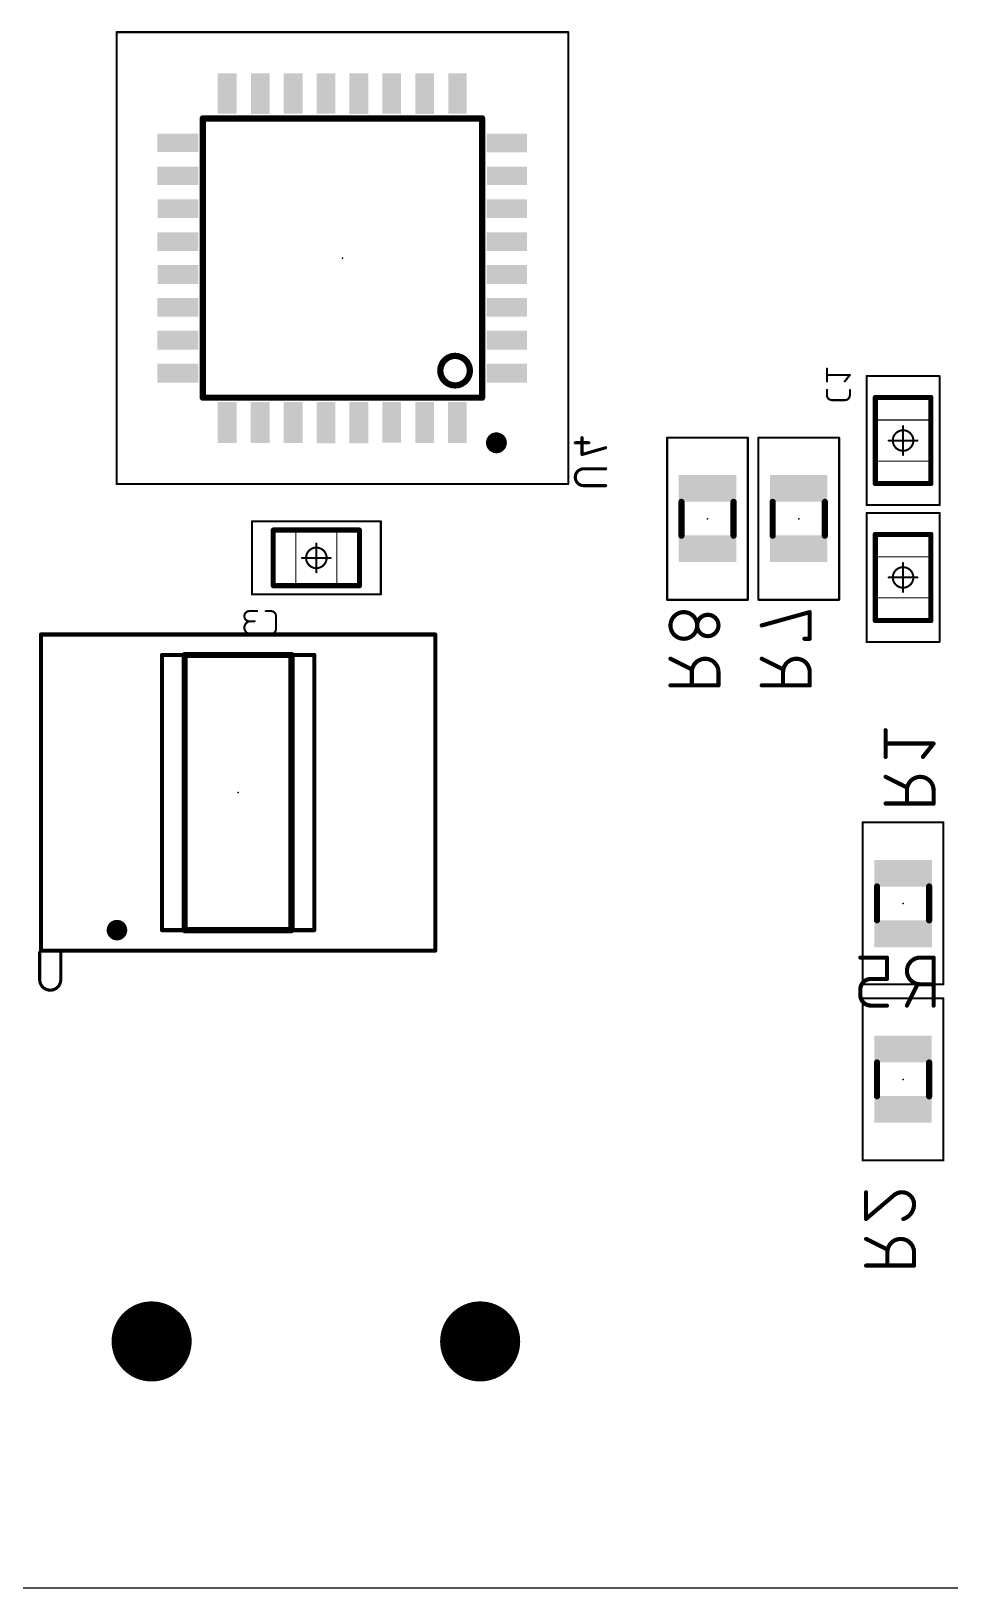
# Model space of a CAD drawing. Extents: x -2 to 136, y 0 to 100.
# Drawn here: x 88.78 to 111.15, y -0.16 to 37.75 of the extents above; entities that cross this region are included whole.
import ezdxf

# ---------------------------------------------------------------- set-up
doc = ezdxf.new("R2010")
doc.units = 0
for name, color, linetype in [('17', 110, 'CONTINUOUS'), ('20', 31, 'CONTINUOUS'), ('22', 253, 'CONTINUOUS'), ('24', 53, 'CONTINUOUS'), ('26', 253, 'CONTINUOUS'), ('40', 132, 'CONTINUOUS'), ('52', 253, 'CONTINUOUS')]:
    doc.layers.add(name, color=color, linetype=linetype)

# ---------------------------------------------------------------- blocks, each defined once
blk = doc.blocks.new('ROUNDP')
at = {"const_width": 0.5}
blk.add_lwpolyline([(0, -0.25, 1), (0, 0.25, 1), (0, -0.25)], format="xyb", dxfattribs=at)
blk = doc.blocks.new('RECT')
blk.add_solid([(-0.5, -0.5), (0.5, -0.5), (-0.5, 0.5), (0.5, 0.5)])

msp = doc.modelspace()

# ---------------------------------------------------------------- linework, layer by layer
at = {"layer": '20'}
msp.add_line((-2.0638, -0.1588), (135.87, -0.1588), dxfattribs=at)
at = {"layer": '22'}
for points, const_width in [([(99.7613, 35.6262), (92.9613, 35.6262)], 0.1524), ([(92.9613, 35.6262), (92.9613, 28.8263)], 0.1524), ([(99.7613, 28.8263), (99.7613, 35.6262)], 0.1524), ([(92.9613, 28.8263), (99.7613, 28.8263)], 0.1524), ([(109.3338, 27.9163), (109.3338, 27.6463)], 0.12), ([(110.6938, 27.9163), (110.6938, 27.6463)], 0.12), ([(95.5913, 25.6038), (95.8612, 25.6038)], 0.12), ([(109.3338, 24.3125), (109.3338, 24.5825)], 0.12), ([(110.6938, 24.3125), (110.6938, 24.5825)], 0.12), ([(95.5913, 24.2438), (95.8612, 24.2438)], 0.12), ([(92.5213, 22.5587), (95.1213, 22.5587)], 0.15), ([(92.5213, 22.5587), (92.5213, 15.8588)], 0.15), ([(95.1213, 22.5587), (95.1213, 15.8588)], 0.15), ([(92.5213, 15.8588), (95.1213, 15.8588)], 0.15)]:
    msp.add_lwpolyline(points, dxfattribs=dict(at, const_width=const_width))
for points, const_width in [([(92.9613, 35.6643, 1), (92.9613, 35.5881)], 0.0762), ([(92.9994, 35.6262, 1), (92.9232, 35.6262)], 0.0762), ([(99.7994, 35.6262, 1), (99.7232, 35.6262)], 0.0762), ([(99.7613, 35.5881, 1), (99.7613, 35.6643)], 0.0762), ([(99.1044, 29.1239, 1), (99.1044, 29.8422, 1), (99.1044, 29.1239)], 0.1524), ([(92.9613, 28.8644, 1), (92.9613, 28.7882)], 0.0762), ([(92.9232, 28.8263, 1), (92.9994, 28.8263)], 0.0762), ([(99.7232, 28.8263, 1), (99.7994, 28.8263)], 0.0762), ([(99.7613, 28.7882, 1), (99.7613, 28.8644)], 0.0762), ([(100.1112, 27.5993, 1), (100.1112, 27.8533, 1), (100.1112, 27.5993)], 0.254), ([(109.3638, 27.9163, 1), (109.3038, 27.9163)], 0.06), ([(109.3038, 27.6463, 1), (109.3638, 27.6463)], 0.06), ([(110.7238, 27.9163, 1), (110.6638, 27.9163)], 0.06), ([(110.6638, 27.6463, 1), (110.7238, 27.6463)], 0.06), ([(95.5913, 25.6338, 1), (95.5913, 25.5738)], 0.06), ([(95.8612, 25.5738, 1), (95.8612, 25.6338)], 0.06), ([(109.3638, 24.5825, 1), (109.3038, 24.5825)], 0.06), ([(110.7238, 24.5825, 1), (110.6638, 24.5825)], 0.06), ([(95.5913, 24.2738, 1), (95.5913, 24.2138)], 0.06), ([(95.8612, 24.2138, 1), (95.8612, 24.2738)], 0.06), ([(109.3038, 24.3125, 1), (109.3638, 24.3125)], 0.06), ([(110.6638, 24.3125, 1), (110.7238, 24.3125)], 0.06), ([(92.5213, 22.5963, 1), (92.5213, 22.5212)], 0.075), ([(92.5588, 22.5587, 1), (92.4838, 22.5587)], 0.075), ([(95.1587, 22.5587, 1), (95.0838, 22.5587)], 0.075), ([(95.1213, 22.5212, 1), (95.1213, 22.5963)], 0.075), ([(90.8713, 15.7338, 1), (90.8713, 15.9838, 1), (90.8713, 15.7338)], 0.25), ([(92.5213, 15.8963, 1), (92.5213, 15.8213)], 0.075), ([(95.1213, 15.8213, 1), (95.1213, 15.8963)], 0.075), ([(92.4838, 15.8588, 1), (92.5588, 15.8588)], 0.075), ([(95.0838, 15.8588, 1), (95.1587, 15.8588)], 0.075)]:
    msp.add_lwpolyline(points, format="xyb", dxfattribs=dict(at, const_width=const_width))
at = {"layer": '24'}
for p in [(96.3612, 32.2263), (110.0138, 27.7813), (105.2512, 25.8763), (107.4738, 25.8763), (95.7263, 24.9238), (110.0138, 24.4475), (93.8213, 19.2088), (110.0138, 16.51), (110.0138, 12.2238)]:
    msp.add_point(p, dxfattribs=at)
at = {"layer": '26'}
for points, const_width in [([(108.1596, 29.2234), (108.1596, 29.5339)], 0.0508), ([(108.7184, 29.3786), (108.1596, 29.3786)], 0.0508), ([(108.5942, 29.2234), (108.7184, 29.3786)], 0.0508), ([(108.1596, 29.0129), (108.1596, 28.8888)], 0.0508), ([(108.7184, 28.8888), (108.7184, 29.0129)], 0.0508), ([(108.2837, 28.7646), (108.5942, 28.7646)], 0.0508), ([(102.3602, 27.728), (102.032, 27.728)], 0.0762), ([(102.1961, 27.4408), (102.1961, 27.851)], 0.0762), ([(102.7704, 27.6049), (102.1961, 27.4408)], 0.0762), ([(102.2371, 27.0934), (102.7704, 27.0934)], 0.0762), ([(102.7704, 26.6832), (102.2371, 26.6832)], 0.0762), ([(94.2841, 23.6284), (94.0978, 23.6284)], 0.0508), ([(94.6187, 23.6284), (94.4946, 23.6284)], 0.0508), ([(94.7429, 23.1937), (94.7429, 23.5042)], 0.0508), ([(107.7405, 23.6029), (106.5721, 23.2784)], 0.1016), ([(107.7405, 22.9538), (107.7405, 23.6029)], 0.1016), ([(94.0978, 23.38), (94.222, 23.38)], 0.0508), ([(94.2841, 23.0695), (94.1289, 23.0695)], 0.0508), ([(94.4946, 23.0695), (94.6187, 23.0695)], 0.0508), ([(107.6106, 22.9538), (107.7405, 22.9538)], 0.1016), ([(104.3496, 22.4673), (104.8688, 22.2077)], 0.1016), ([(106.5721, 22.4673), (107.0913, 22.2077)], 0.1016), ([(104.8688, 22.1428), (104.8688, 21.8182)], 0.1016), ([(105.5179, 21.8182), (105.5179, 22.1428)], 0.1016), ([(107.0913, 22.1428), (107.0913, 21.8182)], 0.1016), ([(107.7405, 21.8182), (107.7405, 22.1428)], 0.1016), ([(104.3496, 21.8182), (105.5179, 21.8182)], 0.1016), ([(106.5721, 21.8182), (107.7405, 21.8182)], 0.1016), ([(109.5883, 20.0777), (109.5883, 20.7268)], 0.1016), ([(110.7567, 20.4022), (109.5883, 20.4022)], 0.1016), ([(110.4971, 20.0777), (110.7567, 20.4022)], 0.1016), ([(109.5883, 19.5912), (110.1076, 19.3315)], 0.1016), ([(109.5883, 18.9421), (110.7567, 18.9421)], 0.1016), ([(110.1076, 19.2666), (110.1076, 18.9421)], 0.1016), ([(110.7567, 18.9421), (110.7567, 19.2666)], 0.1016), ([(88.9893, 14.6535), (88.9893, 15.3207)], 0.0762), ([(89.5026, 15.3207), (89.5026, 14.6535)], 0.0762), ([(109.6211, 15.1892), (108.972, 15.1892)], 0.1016), ([(109.6211, 14.6699), (109.6211, 15.1892)], 0.1016), ([(110.7567, 15.1892), (110.4321, 15.1892)], 0.1016), ([(110.7567, 14.0208), (110.7567, 15.1892)], 0.1016), ([(108.972, 14.2804), (108.972, 14.4103)], 0.1016), ([(109.2316, 14.6699), (109.6211, 14.6699)], 0.1016), ([(110.1076, 14.0208), (110.3672, 14.5401)], 0.1016), ([(110.4321, 14.5401), (110.7567, 14.5401)], 0.1016), ([(109.6211, 14.0208), (109.2316, 14.0208)], 0.1016), ([(109.1121, 8.8251), (109.1121, 9.4742)], 0.1016), ([(109.7612, 9.3768), (109.1121, 8.8251)], 0.1016), ([(109.1121, 8.3386), (109.6313, 8.0789)], 0.1016), ([(109.6313, 8.014), (109.6313, 7.6895)], 0.1016), ([(110.2805, 7.6895), (110.2805, 8.014)], 0.1016), ([(109.1121, 7.6895), (110.2805, 7.6895)], 0.1016)]:
    msp.add_lwpolyline(points, dxfattribs=dict(at, const_width=const_width))
for points, const_width in [([(108.1723, 29.5339, 1), (108.1469, 29.5339)], 0.0254), ([(108.1596, 29.3913, 1), (108.1596, 29.3659)], 0.0254), ([(108.1469, 29.2234, 1), (108.1723, 29.2234)], 0.0254), ([(108.5843, 29.2313, 1), (108.6041, 29.2155)], 0.0254), ([(108.7283, 29.3707, 1), (108.7084, 29.3866)], 0.0254), ([(108.7184, 29.3659, 1), (108.7184, 29.3913)], 0.0254), ([(108.1723, 29.0129, 1), (108.1469, 29.0129)], 0.0254), ([(108.1596, 28.8888, 0.4142), (108.2837, 28.7646)], 0.0508), ([(108.1723, 28.8888, 1), (108.1469, 28.8888)], 0.0254), ([(108.1469, 28.8888, 1), (108.1723, 28.8888)], 0.0254), ([(108.5942, 28.7646, 0.4142), (108.7184, 28.8888)], 0.0508), ([(108.731, 29.0129, 1), (108.7057, 29.0129)], 0.0254), ([(108.731, 28.8888, 1), (108.7057, 28.8888)], 0.0254), ([(108.7057, 28.8888, 1), (108.731, 28.8888)], 0.0254), ([(108.2837, 28.7773, 1), (108.2837, 28.7519)], 0.0254), ([(108.2837, 28.7519, 1), (108.2837, 28.7773)], 0.0254), ([(108.5942, 28.7773, 1), (108.5942, 28.7519)], 0.0254), ([(108.5942, 28.7519, 1), (108.5942, 28.7773)], 0.0254), ([(102.032, 27.747, 1), (102.032, 27.7089)], 0.0381), ([(102.2152, 27.851, 1), (102.1771, 27.851)], 0.0381), ([(102.3602, 27.7089, 1), (102.3602, 27.747)], 0.0381), ([(102.1909, 27.4591, 1), (102.2013, 27.4225)], 0.0381), ([(102.1771, 27.4408, 1), (102.2152, 27.4408)], 0.0381), ([(102.7757, 27.5866, 1), (102.7652, 27.6232)], 0.0381), ([(102.2371, 27.0934, 1), (102.2371, 26.6832)], 0.0762), ([(102.2371, 27.1125, 1), (102.2371, 27.0744)], 0.0381), ([(102.2371, 27.0744, 1), (102.2371, 27.1125)], 0.0381), ([(102.7704, 27.0744, 1), (102.7704, 27.1125)], 0.0381), ([(102.2371, 26.7023, 1), (102.2371, 26.6642)], 0.0381), ([(102.2371, 26.6642, 1), (102.2371, 26.7023)], 0.0381), ([(102.7704, 26.6642, 1), (102.7704, 26.7023)], 0.0381), ([(94.0978, 23.6284, 1), (94.0978, 23.38)], 0.0508), ([(94.0978, 23.641, 1), (94.0978, 23.6157)], 0.0254), ([(94.0978, 23.6157, 1), (94.0978, 23.641)], 0.0254), ([(94.2841, 23.6157, 1), (94.2841, 23.641)], 0.0254), ([(94.4946, 23.641, 1), (94.4946, 23.6157)], 0.0254), ([(94.7429, 23.5042, 0.4142), (94.6187, 23.6283)], 0.0508), ([(94.6187, 23.641, 1), (94.6187, 23.6156)], 0.0254), ([(94.6187, 23.6157, 1), (94.6187, 23.641)], 0.0254), ([(94.7556, 23.5042, 1), (94.7302, 23.5042)], 0.0254), ([(94.7302, 23.5042, 1), (94.7556, 23.5042)], 0.0254), ([(104.6741, 23.6029, 1), (104.6741, 22.9538)], 0.1016), ([(104.6741, 22.9538, 1), (104.6741, 23.6029)], 0.1016), ([(104.6741, 23.6283, 1), (104.6741, 23.5775)], 0.0508), ([(104.6741, 23.5775, 1), (104.6741, 23.6284)], 0.0508), ([(105.2583, 23.538, 1), (105.2583, 23.0187)], 0.1016), ([(105.2583, 23.0188, 1), (105.2583, 23.538)], 0.1016), ([(105.2583, 23.5634, 1), (105.2583, 23.5126)], 0.0508), ([(105.2583, 23.5126, 1), (105.2583, 23.5634)], 0.0508), ([(107.7659, 23.6029, 1), (107.7151, 23.6029)], 0.0508), ([(107.7472, 23.5785, 1), (107.7337, 23.6274)], 0.0508), ([(94.1289, 23.38, 1), (94.1289, 23.0695)], 0.0508), ([(94.0978, 23.3927, 1), (94.0978, 23.3673)], 0.0254), ([(94.0978, 23.3673, 1), (94.0978, 23.3927)], 0.0254), ([(94.1289, 23.3673, 1), (94.1289, 23.3927)], 0.0254), ([(94.222, 23.3673, 1), (94.222, 23.3927)], 0.0254), ([(94.6187, 23.0695, 0.4142), (94.7429, 23.1937)], 0.0508), ([(94.7556, 23.1937, 1), (94.7302, 23.1937)], 0.0254), ([(94.7302, 23.1937, 1), (94.7556, 23.1937)], 0.0254), ([(106.5653, 23.3029, 1), (106.5788, 23.2539)], 0.0508), ([(94.1289, 23.0822, 1), (94.1289, 23.0569)], 0.0254), ([(94.1289, 23.0569, 1), (94.1289, 23.0822)], 0.0254), ([(94.2841, 23.0569, 1), (94.2841, 23.0822)], 0.0254), ([(94.4946, 23.0822, 1), (94.4946, 23.0569)], 0.0254), ([(94.6187, 23.0822, 1), (94.6187, 23.0569)], 0.0254), ([(94.6187, 23.0569, 1), (94.6187, 23.0822)], 0.0254), ([(104.6741, 22.9792, 1), (104.6741, 22.9284)], 0.0508), ([(104.6741, 22.9284, 1), (104.6741, 22.9792)], 0.0508), ([(105.2583, 23.0442, 1), (105.2583, 22.9933)], 0.0508), ([(105.2583, 22.9933, 1), (105.2583, 23.0441)], 0.0508), ([(107.6106, 22.9792, 1), (107.6106, 22.9284)], 0.0508), ([(107.7151, 22.9538, 1), (107.7659, 22.9538)], 0.0508), ([(107.7405, 22.9284, 1), (107.7405, 22.9792)], 0.0508), ([(104.3609, 22.49, 1), (104.3382, 22.4446)], 0.0508), ([(105.5179, 22.1428, 1), (104.8688, 22.1428)], 0.1016), ([(106.5834, 22.49, 1), (106.5607, 22.4446)], 0.0508), ([(107.7405, 22.1428, 1), (107.0913, 22.1428)], 0.1016), ([(104.8942, 22.1428, 1), (104.8434, 22.1428)], 0.0508), ([(104.8434, 22.1428, 1), (104.8942, 22.1428)], 0.0508), ([(104.8575, 22.185, 1), (104.8802, 22.2304)], 0.0508), ([(105.5434, 22.1428, 1), (105.4925, 22.1428)], 0.0508), ([(105.4925, 22.1428, 1), (105.5434, 22.1428)], 0.0508), ([(107.1167, 22.1428, 1), (107.0659, 22.1428)], 0.0508), ([(107.0659, 22.1428, 1), (107.1167, 22.1428)], 0.0508), ([(107.08, 22.185, 1), (107.1027, 22.2304)], 0.0508), ([(107.7659, 22.1428, 1), (107.7151, 22.1428)], 0.0508), ([(107.7151, 22.1428, 1), (107.7659, 22.1428)], 0.0508), ([(104.3496, 21.8436, 1), (104.3496, 21.7928)], 0.0508), ([(104.8434, 21.8182, 1), (104.8942, 21.8182)], 0.0508), ([(105.4925, 21.8182, 1), (105.5434, 21.8182)], 0.0508), ([(105.5179, 21.7928, 1), (105.5179, 21.8436)], 0.0508), ([(106.5721, 21.8436, 1), (106.5721, 21.7928)], 0.0508), ([(107.0659, 21.8182, 1), (107.1167, 21.8182)], 0.0508), ([(107.7151, 21.8182, 1), (107.7659, 21.8182)], 0.0508), ([(107.7405, 21.7928, 1), (107.7405, 21.8436)], 0.0508), ([(109.6137, 20.7268, 1), (109.5629, 20.7268)], 0.0508), ([(109.5883, 20.4276, 1), (109.5883, 20.3768)], 0.0508), ([(109.5629, 20.0777, 1), (109.6137, 20.0777)], 0.0508), ([(110.4772, 20.0936, 1), (110.5169, 20.0618)], 0.0508), ([(110.7765, 20.3864, 1), (110.7369, 20.4181)], 0.0508), ([(110.7567, 20.3768, 1), (110.7567, 20.4276)], 0.0508), ([(109.5997, 19.6139, 1), (109.5769, 19.5684)], 0.0508), ([(110.7567, 19.2666, 1), (110.1076, 19.2666)], 0.1016), ([(110.0962, 19.3088, 1), (110.1189, 19.3542)], 0.0508), ([(109.5883, 18.9675, 1), (109.5883, 18.9167)], 0.0508), ([(110.133, 19.2666, 1), (110.0822, 19.2666)], 0.0508), ([(110.0822, 19.2666, 1), (110.133, 19.2666)], 0.0508), ([(110.0822, 18.9421, 1), (110.133, 18.9421)], 0.0508), ([(110.7821, 19.2666, 1), (110.7313, 19.2666)], 0.0508), ([(110.7313, 19.2666, 1), (110.7821, 19.2666)], 0.0508), ([(110.7313, 18.9421, 1), (110.7821, 18.9421)], 0.0508), ([(110.7567, 18.9167, 1), (110.7567, 18.9675)], 0.0508), ([(89.0084, 15.3207, 1), (88.9703, 15.3207)], 0.0381), ([(89.5216, 15.3207, 1), (89.4835, 15.3207)], 0.0381), ([(108.972, 15.2146, 1), (108.972, 15.1638)], 0.0508), ([(109.6465, 15.1892, 1), (109.5957, 15.1892)], 0.0508), ([(109.6211, 15.1638, 1), (109.6211, 15.2146)], 0.0508), ([(110.4321, 15.1892, 1), (110.4321, 14.5401)], 0.1016), ([(110.4321, 15.2146, 1), (110.4321, 15.1638)], 0.0508), ([(110.4321, 15.1638, 1), (110.4321, 15.2146)], 0.0508), ([(110.7821, 15.1892, 1), (110.7313, 15.1892)], 0.0508), ([(110.7567, 15.1638, 1), (110.7567, 15.2146)], 0.0508), ([(88.9893, 14.6535, 1), (89.5026, 14.6535)], 0.0762), ([(89.0084, 14.6535, 1), (88.9703, 14.6535)], 0.0381), ([(88.9703, 14.6535, 1), (89.0084, 14.6535)], 0.0381), ([(89.5216, 14.6535, 1), (89.4835, 14.6535)], 0.0381), ([(89.4835, 14.6535, 1), (89.5216, 14.6535)], 0.0381), ([(109.2316, 14.6699, 0.4142), (108.972, 14.4103)], 0.1016), ([(108.9974, 14.4103, 1), (108.9466, 14.4103)], 0.0508), ([(108.9466, 14.4103, 1), (108.9974, 14.4103)], 0.0508), ([(109.2316, 14.6953, 1), (109.2316, 14.6445)], 0.0508), ([(109.2316, 14.6445, 1), (109.2316, 14.6953)], 0.0508), ([(109.5957, 14.6699, 1), (109.6465, 14.6699)], 0.0508), ([(109.6211, 14.6445, 1), (109.6211, 14.6953)], 0.0508), ([(110.39, 14.5287, 1), (110.3445, 14.5514)], 0.0508), ([(110.4321, 14.5655, 1), (110.4321, 14.5147)], 0.0508), ([(110.4321, 14.5147, 1), (110.4321, 14.5655)], 0.0508), ([(110.7567, 14.5147, 1), (110.7567, 14.5655)], 0.0508), ([(108.972, 14.2804, 0.4142), (109.2316, 14.0208)], 0.1016), ([(108.9974, 14.2804, 1), (108.9466, 14.2804)], 0.0508), ([(108.9466, 14.2804, 1), (108.9974, 14.2804)], 0.0508), ([(109.2316, 14.0462, 1), (109.2316, 13.9954)], 0.0508), ([(109.2316, 13.9954, 1), (109.2316, 14.0462)], 0.0508), ([(109.6211, 13.9954, 1), (109.6211, 14.0462)], 0.0508), ([(110.0849, 14.0322, 1), (110.1303, 14.0094)], 0.0508), ([(110.7313, 14.0208, 1), (110.7821, 14.0208)], 0.0508), ([(109.1375, 9.4742, 1), (109.0867, 9.4742)], 0.0508), ([(109.9884, 9.4742, 0.2053), (109.7612, 9.3768)], 0.1016), ([(110.2805, 9.1821, 0.4142), (109.9884, 9.4742)], 0.1016), ([(109.9884, 9.4996, 1), (109.9884, 9.4488)], 0.0508), ([(109.9884, 9.4488, 1), (109.9883, 9.4996)], 0.0508), ([(109.7428, 9.3944, 1), (109.7796, 9.3593)], 0.0508), ([(109.7776, 9.3575, 1), (109.7447, 9.3962)], 0.0508), ([(110.0208, 8.8251, 0.3252), (110.2805, 9.1821)], 0.1016), ([(110.255, 9.1821, 1), (110.3059, 9.1821)], 0.0508), ([(110.3058, 9.1821, 1), (110.2551, 9.1821)], 0.0508), ([(109.0956, 8.8444, 1), (109.1285, 8.8057)], 0.0508), ([(109.0867, 8.8251, 1), (109.1375, 8.8251)], 0.0508), ([(110.013, 8.8493, 1), (110.0286, 8.8009)], 0.0508), ([(109.1234, 8.3613, 1), (109.1007, 8.3158)], 0.0508), ([(110.2805, 8.014, 1), (109.6313, 8.014)], 0.1016), ([(109.6567, 8.014, 1), (109.6059, 8.014)], 0.0508), ([(109.6059, 8.014, 1), (109.6567, 8.014)], 0.0508), ([(109.62, 8.0562, 1), (109.6427, 8.1016)], 0.0508), ([(110.3059, 8.014, 1), (110.255, 8.014)], 0.0508), ([(110.255, 8.014, 1), (110.3059, 8.014)], 0.0508), ([(109.1121, 7.7149, 1), (109.1121, 7.6641)], 0.0508), ([(109.6059, 7.6895, 1), (109.6567, 7.6895)], 0.0508), ([(110.255, 7.6895, 1), (110.3059, 7.6895)], 0.0508), ([(110.2805, 7.6641, 1), (110.2805, 7.7149)], 0.0508)]:
    msp.add_lwpolyline(points, format="xyb", dxfattribs=dict(at, const_width=const_width))
at = {"layer": '40'}
for points, const_width in [([(90.8612, 37.7388, 1), (90.8612, 37.7137)], 0.025), ([(90.8738, 37.7263, 1), (90.8487, 37.7263)], 0.025), ([(101.8738, 37.7263, 1), (101.8487, 37.7263)], 0.025), ([(101.8612, 37.7137, 1), (101.8612, 37.7388)], 0.025), ([(109.1363, 29.3513, 1), (109.1112, 29.3513)], 0.025), ([(109.1238, 29.3637, 1), (109.1238, 29.3388)], 0.025), ([(110.9163, 29.3513, 1), (110.8912, 29.3513)], 0.025), ([(110.9038, 29.3388, 1), (110.9038, 29.3637)], 0.025), ([(110.0138, 27.5313, 1), (110.0138, 28.0313, 1), (110.0138, 27.5313)], 0.05), ([(110.0263, 28.1313, 1), (110.0012, 28.1313)], 0.025), ([(104.281, 27.8493, 1), (104.2556, 27.8493)], 0.0254), ([(104.2683, 27.862, 1), (104.2683, 27.8366)], 0.0254), ([(106.2469, 27.8493, 1), (106.2216, 27.8493)], 0.0254), ([(106.2343, 27.8366, 1), (106.2343, 27.862)], 0.0254), ([(106.5035, 27.8493, 1), (106.4781, 27.8493)], 0.0254), ([(106.4908, 27.862, 1), (106.4908, 27.8366)], 0.0254), ([(108.4694, 27.8493, 1), (108.4441, 27.8493)], 0.0254), ([(108.4567, 27.8366, 1), (108.4567, 27.862)], 0.0254), ([(109.6638, 27.7937, 1), (109.6638, 27.7688)], 0.025), ([(110.3638, 27.7688, 1), (110.3638, 27.7937)], 0.025), ([(110.0012, 27.4313, 1), (110.0263, 27.4313)], 0.025), ([(90.8612, 26.7387, 1), (90.8612, 26.7138)], 0.025), ([(90.8487, 26.7263, 1), (90.8738, 26.7263)], 0.025), ([(101.8487, 26.7263, 1), (101.8738, 26.7263)], 0.025), ([(101.8612, 26.7138, 1), (101.8612, 26.7387)], 0.025), ([(109.1112, 26.2112, 1), (109.1363, 26.2112)], 0.025), ([(109.1238, 26.2237, 1), (109.1238, 26.1988)], 0.025), ([(110.8912, 26.2112, 1), (110.9163, 26.2112)], 0.025), ([(110.9038, 26.1988, 1), (110.9038, 26.2237)], 0.025), ([(94.1688, 25.8138, 1), (94.1437, 25.8138)], 0.025), ([(94.1563, 25.8263, 1), (94.1563, 25.8013)], 0.025), ([(97.3088, 25.8138, 1), (97.2837, 25.8138)], 0.025), ([(97.2963, 25.8013, 1), (97.2963, 25.8263)], 0.025), ([(109.1363, 26.0175, 1), (109.1112, 26.0175)], 0.025), ([(109.1238, 26.03, 1), (109.1238, 26.005)], 0.025), ([(110.9163, 26.0175, 1), (110.8912, 26.0175)], 0.025), ([(110.9038, 26.005, 1), (110.9038, 26.03)], 0.025), ([(95.7263, 24.6738, 1), (95.7263, 25.1738, 1), (95.7263, 24.6738)], 0.05), ([(95.7388, 25.2737, 1), (95.7138, 25.2737)], 0.025), ([(95.3762, 24.9363, 1), (95.3762, 24.9113)], 0.025), ([(96.0763, 24.9113, 1), (96.0763, 24.9363)], 0.025), ([(110.0138, 24.1975, 1), (110.0138, 24.6975, 1), (110.0138, 24.1975)], 0.05), ([(110.0263, 24.7975, 1), (110.0012, 24.7975)], 0.025), ([(95.7138, 24.5738, 1), (95.7388, 24.5738)], 0.025), ([(109.6638, 24.46, 1), (109.6638, 24.435)], 0.025), ([(110.3638, 24.435, 1), (110.3638, 24.46)], 0.025), ([(94.1437, 24.0338, 1), (94.1688, 24.0338)], 0.025), ([(94.1563, 24.0463, 1), (94.1563, 24.0213)], 0.025), ([(97.2837, 24.0338, 1), (97.3088, 24.0338)], 0.025), ([(97.2963, 24.0213, 1), (97.2963, 24.0463)], 0.025), ([(104.2556, 23.9032, 1), (104.281, 23.9032)], 0.0254), ([(104.2683, 23.9159, 1), (104.2683, 23.8906)], 0.0254), ([(106.2216, 23.9032, 1), (106.2469, 23.9032)], 0.0254), ([(106.2343, 23.8906, 1), (106.2343, 23.9159)], 0.0254), ([(106.4781, 23.9032, 1), (106.5035, 23.9032)], 0.0254), ([(106.4908, 23.9159, 1), (106.4908, 23.8906)], 0.0254), ([(108.4441, 23.9032, 1), (108.4694, 23.9032)], 0.0254), ([(108.4567, 23.8906, 1), (108.4567, 23.9159)], 0.0254), ([(110.0012, 24.0975, 1), (110.0263, 24.0975)], 0.025), ([(89.0463, 23.0587, 1), (88.9963, 23.0587)], 0.05), ([(89.0213, 23.0837, 1), (89.0213, 23.0338)], 0.05), ([(98.6463, 23.0587, 1), (98.5962, 23.0587)], 0.05), ([(98.6213, 23.0338, 1), (98.6213, 23.0837)], 0.05), ([(109.1112, 22.8775, 1), (109.1363, 22.8775)], 0.025), ([(109.1238, 22.89, 1), (109.1238, 22.865)], 0.025), ([(110.8912, 22.8775, 1), (110.9163, 22.8775)], 0.025), ([(110.9038, 22.865, 1), (110.9038, 22.89)], 0.025), ([(109.0308, 18.4957, 1), (109.0308, 18.4703)], 0.0254), ([(109.0435, 18.483, 1), (109.0181, 18.483)], 0.0254), ([(111.0095, 18.483, 1), (110.9841, 18.483)], 0.0254), ([(110.9968, 18.4703, 1), (110.9968, 18.4957)], 0.0254), ([(89.0213, 15.3838, 1), (89.0213, 15.3338)], 0.05), ([(88.9963, 15.3588, 1), (89.0463, 15.3588)], 0.05), ([(98.5962, 15.3588, 1), (98.6463, 15.3588)], 0.05), ([(98.6213, 15.3338, 1), (98.6213, 15.3838)], 0.05), ([(109.0308, 14.5497, 1), (109.0308, 14.5243)], 0.0254), ([(109.0181, 14.537, 1), (109.0435, 14.537)], 0.0254), ([(110.9841, 14.537, 1), (111.0095, 14.537)], 0.0254), ([(110.9968, 14.5243, 1), (110.9968, 14.5497)], 0.0254), ([(109.0435, 14.1968, 1), (109.0181, 14.1968)], 0.0254), ([(109.0308, 14.2095, 1), (109.0308, 14.1841)], 0.0254), ([(111.0095, 14.1968, 1), (110.9841, 14.1968)], 0.0254), ([(110.9968, 14.1841, 1), (110.9968, 14.2095)], 0.0254), ([(109.0308, 10.2635, 1), (109.0308, 10.238)], 0.0254), ([(109.0181, 10.2508, 1), (109.0435, 10.2508)], 0.0254), ([(110.9841, 10.2508, 1), (111.0095, 10.2508)], 0.0254), ([(110.9968, 10.238, 1), (110.9968, 10.2635)], 0.0254)]:
    msp.add_lwpolyline(points, format="xyb", dxfattribs=dict(at, const_width=const_width))
for points, const_width in [([(90.8612, 26.7263), (90.8612, 37.7263)], 0.05), ([(90.8612, 37.7263), (101.8612, 37.7263)], 0.05), ([(101.8612, 37.7263), (101.8612, 26.7263)], 0.05), ([(110.9038, 29.3513), (109.1238, 29.3513)], 0.05), ([(109.1238, 29.3513), (109.1238, 26.2112)], 0.05), ([(110.9038, 26.2112), (110.9038, 29.3513)], 0.05), ([(110.0138, 27.4313), (110.0138, 28.1313)], 0.05), ([(104.2683, 27.8493), (104.2683, 23.9032)], 0.0508), ([(106.2343, 27.8493), (104.2683, 27.8493)], 0.0508), ([(106.2343, 23.9032), (106.2343, 27.8493)], 0.0508), ([(106.4908, 27.8493), (106.4908, 23.9032)], 0.0508), ([(108.4567, 27.8493), (106.4908, 27.8493)], 0.0508), ([(108.4567, 23.9032), (108.4567, 27.8493)], 0.0508), ([(109.6638, 27.7813), (110.3638, 27.7813)], 0.05), ([(101.8612, 26.7263), (90.8612, 26.7263)], 0.05), ([(109.1238, 26.2112), (110.9038, 26.2112)], 0.05), ([(94.1563, 25.8138), (94.1563, 24.0338)], 0.05), ([(97.2963, 25.8138), (94.1563, 25.8138)], 0.05), ([(97.2963, 24.0338), (97.2963, 25.8138)], 0.05), ([(110.9038, 26.0175), (109.1238, 26.0175)], 0.05), ([(109.1238, 26.0175), (109.1238, 22.8775)], 0.05), ([(110.9038, 22.8775), (110.9038, 26.0175)], 0.05), ([(95.7263, 24.5738), (95.7263, 25.2737)], 0.05), ([(96.0763, 24.9238), (95.3762, 24.9238)], 0.05), ([(110.0138, 24.7975), (110.0138, 24.0975)], 0.05), ([(110.3638, 24.4475), (109.6638, 24.4475)], 0.05), ([(94.1563, 24.0338), (97.2963, 24.0338)], 0.05), ([(104.2683, 23.9032), (106.2343, 23.9032)], 0.0508), ([(106.4908, 23.9032), (108.4567, 23.9032)], 0.0508), ([(89.0213, 23.0587), (89.0213, 15.3588)], 0.1), ([(98.6213, 23.0587), (89.0213, 23.0587)], 0.1), ([(98.6213, 15.3588), (98.6213, 23.0587)], 0.1), ([(109.1238, 22.8775), (110.9038, 22.8775)], 0.05), ([(110.9968, 18.483), (109.0308, 18.483)], 0.0508), ([(109.0308, 18.483), (109.0308, 14.537)], 0.0508), ([(110.9968, 14.537), (110.9968, 18.483)], 0.0508), ([(89.0213, 15.3588), (98.6213, 15.3588)], 0.1), ([(109.0308, 14.537), (110.9968, 14.537)], 0.0508), ([(109.0308, 14.1968), (109.0308, 10.2508)], 0.0508), ([(110.9968, 14.1968), (109.0308, 14.1968)], 0.0508), ([(110.9968, 10.2508), (110.9968, 14.1968)], 0.0508), ([(109.0308, 10.2508), (110.9968, 10.2508)], 0.0508)]:
    msp.add_lwpolyline(points, dxfattribs=dict(at, const_width=const_width))
at = {"layer": '52'}
for points, const_width in [([(109.3338, 28.8613, 1), (109.3338, 28.8012)], 0.06), ([(109.3638, 28.8313, 1), (109.3038, 28.8313)], 0.06), ([(110.7238, 28.8313, 1), (110.6638, 28.8313)], 0.06), ([(110.6938, 28.8012, 1), (110.6938, 28.8613)], 0.06), ([(109.395, 28.7813, 1), (109.3825, 28.7813)], 0.0125), ([(109.395, 28.7813, 1), (109.3825, 28.7813)], 0.0125), ([(109.3888, 28.7875, 1), (109.3888, 28.775)], 0.0125), ([(109.3888, 28.7875, 1), (109.3888, 28.775)], 0.0125), ([(110.645, 28.7813, 1), (110.6325, 28.7813)], 0.0125), ([(110.645, 28.7813, 1), (110.6325, 28.7813)], 0.0125), ([(110.6388, 28.775, 1), (110.6388, 28.7875)], 0.0125), ([(110.6388, 28.775, 1), (110.6388, 28.7875)], 0.0125), ([(109.3825, 28.2813, 1), (109.395, 28.2813)], 0.0125), ([(109.3888, 28.2875, 1), (109.3888, 28.275)], 0.0125), ([(110.6325, 28.2813, 1), (110.645, 28.2813)], 0.0125), ([(110.6388, 28.275, 1), (110.6388, 28.2875)], 0.0125), ([(109.395, 27.2813, 1), (109.3825, 27.2813)], 0.0125), ([(109.3888, 27.2875, 1), (109.3888, 27.275)], 0.0125), ([(110.645, 27.2813, 1), (110.6325, 27.2813)], 0.0125), ([(110.6388, 27.275, 1), (110.6388, 27.2875)], 0.0125), ([(109.3338, 26.7613, 1), (109.3338, 26.7013)], 0.06), ([(109.3038, 26.7313, 1), (109.3638, 26.7313)], 0.06), ([(109.3825, 26.7813, 1), (109.395, 26.7813)], 0.0125), ([(109.3825, 26.7813, 1), (109.395, 26.7813)], 0.0125), ([(109.3888, 26.7875, 1), (109.3888, 26.775)], 0.0125), ([(109.3888, 26.7875, 1), (109.3888, 26.775)], 0.0125), ([(110.6325, 26.7813, 1), (110.645, 26.7813)], 0.0125), ([(110.6325, 26.7813, 1), (110.645, 26.7813)], 0.0125), ([(110.6388, 26.775, 1), (110.6388, 26.7875)], 0.0125), ([(110.6388, 26.775, 1), (110.6388, 26.7875)], 0.0125), ([(110.6638, 26.7313, 1), (110.7238, 26.7313)], 0.06), ([(110.6938, 26.7013, 1), (110.6938, 26.7613)], 0.06), ([(104.6544, 26.2863, 1), (104.5782, 26.2863)], 0.0762), ([(105.9244, 26.2863, 1), (105.8482, 26.2863)], 0.0762), ([(106.8769, 26.2863, 1), (106.8007, 26.2863)], 0.0762), ([(108.1469, 26.2863, 1), (108.0707, 26.2863)], 0.0762), ([(94.7063, 25.6038, 1), (94.6463, 25.6038)], 0.06), ([(94.6763, 25.6338, 1), (94.6763, 25.5738)], 0.06), ([(94.7263, 25.555, 1), (94.7263, 25.5425)], 0.0125), ([(94.7325, 25.5488, 1), (94.72, 25.5488)], 0.0125), ([(94.7325, 25.5488, 1), (94.72, 25.5488)], 0.0125), ([(94.7263, 25.555, 1), (94.7263, 25.5425)], 0.0125), ([(95.2325, 25.5488, 1), (95.22, 25.5488)], 0.0125), ([(95.2263, 25.5425, 1), (95.2263, 25.555)], 0.0125), ([(96.2325, 25.5488, 1), (96.22, 25.5488)], 0.0125), ([(96.2263, 25.555, 1), (96.2263, 25.5425)], 0.0125), ([(96.7325, 25.5488, 1), (96.72, 25.5488)], 0.0125), ([(96.7325, 25.5488, 1), (96.72, 25.5488)], 0.0125), ([(96.8063, 25.6038, 1), (96.7463, 25.6038)], 0.06), ([(96.7263, 25.5425, 1), (96.7263, 25.555)], 0.0125), ([(96.7263, 25.5425, 1), (96.7263, 25.555)], 0.0125), ([(96.7763, 25.5738, 1), (96.7763, 25.6338)], 0.06), ([(104.5782, 25.4663, 1), (104.6544, 25.4663)], 0.0762), ([(105.8482, 25.4663, 1), (105.9244, 25.4663)], 0.0762), ([(106.8007, 25.4663, 1), (106.8769, 25.4663)], 0.0762), ([(108.0707, 25.4663, 1), (108.1469, 25.4663)], 0.0762), ([(109.3338, 25.5275, 1), (109.3338, 25.4675)], 0.06), ([(109.3638, 25.4975, 1), (109.3038, 25.4975)], 0.06), ([(109.395, 25.4475, 1), (109.3825, 25.4475)], 0.0125), ([(109.395, 25.4475, 1), (109.3825, 25.4475)], 0.0125), ([(109.3888, 25.4538, 1), (109.3888, 25.4413)], 0.0125), ([(109.3888, 25.4538, 1), (109.3888, 25.4413)], 0.0125), ([(110.645, 25.4475, 1), (110.6325, 25.4475)], 0.0125), ([(110.645, 25.4475, 1), (110.6325, 25.4475)], 0.0125), ([(110.6388, 25.4413, 1), (110.6388, 25.4538)], 0.0125), ([(110.6388, 25.4413, 1), (110.6388, 25.4538)], 0.0125), ([(110.7238, 25.4975, 1), (110.6638, 25.4975)], 0.06), ([(110.6938, 25.4675, 1), (110.6938, 25.5275)], 0.06), ([(109.3825, 24.9475, 1), (109.395, 24.9475)], 0.0125), ([(109.3888, 24.9538, 1), (109.3888, 24.9413)], 0.0125), ([(110.6325, 24.9475, 1), (110.645, 24.9475)], 0.0125), ([(110.6388, 24.9413, 1), (110.6388, 24.9538)], 0.0125), ([(94.6763, 24.2738, 1), (94.6763, 24.2138)], 0.06), ([(94.6463, 24.2438, 1), (94.7063, 24.2438)], 0.06), ([(94.7263, 24.305, 1), (94.7263, 24.2925)], 0.0125), ([(94.7263, 24.305, 1), (94.7263, 24.2925)], 0.0125), ([(94.72, 24.2988, 1), (94.7325, 24.2988)], 0.0125), ([(94.72, 24.2988, 1), (94.7325, 24.2988)], 0.0125), ([(95.22, 24.2988, 1), (95.2325, 24.2988)], 0.0125), ([(95.2263, 24.2925, 1), (95.2263, 24.305)], 0.0125), ([(96.2263, 24.305, 1), (96.2263, 24.2925)], 0.0125), ([(96.22, 24.2988, 1), (96.2325, 24.2988)], 0.0125), ([(96.72, 24.2988, 1), (96.7325, 24.2988)], 0.0125), ([(96.72, 24.2988, 1), (96.7325, 24.2988)], 0.0125), ([(96.7463, 24.2438, 1), (96.8063, 24.2438)], 0.06), ([(96.7263, 24.2925, 1), (96.7263, 24.305)], 0.0125), ([(96.7263, 24.2925, 1), (96.7263, 24.305)], 0.0125), ([(96.7763, 24.2138, 1), (96.7763, 24.2738)], 0.06), ([(109.395, 23.9475, 1), (109.3825, 23.9475)], 0.0125), ([(109.3888, 23.9538, 1), (109.3888, 23.9413)], 0.0125), ([(110.645, 23.9475, 1), (110.6325, 23.9475)], 0.0125), ([(110.6388, 23.9413, 1), (110.6388, 23.9538)], 0.0125), ([(109.3338, 23.4275, 1), (109.3338, 23.3675)], 0.06), ([(109.3038, 23.3975, 1), (109.3638, 23.3975)], 0.06), ([(109.3825, 23.4475, 1), (109.395, 23.4475)], 0.0125), ([(109.3825, 23.4475, 1), (109.395, 23.4475)], 0.0125), ([(109.3888, 23.4538, 1), (109.3888, 23.4413)], 0.0125), ([(109.3888, 23.4538, 1), (109.3888, 23.4413)], 0.0125), ([(110.6325, 23.4475, 1), (110.645, 23.4475)], 0.0125), ([(110.6325, 23.4475, 1), (110.645, 23.4475)], 0.0125), ([(110.6388, 23.4413, 1), (110.6388, 23.4538)], 0.0125), ([(110.6388, 23.4413, 1), (110.6388, 23.4538)], 0.0125), ([(110.6638, 23.3975, 1), (110.7238, 23.3975)], 0.06), ([(110.6938, 23.3675, 1), (110.6938, 23.4275)], 0.06), ([(91.9913, 22.5587, 1), (91.9412, 22.5587)], 0.05), ([(91.9663, 22.5837, 1), (91.9663, 22.5338)], 0.05), ([(95.7013, 22.5587, 1), (95.6513, 22.5587)], 0.05), ([(95.6763, 22.5338, 1), (95.6763, 22.5837)], 0.05), ([(109.4169, 16.92, 1), (109.3407, 16.92)], 0.0762), ([(110.6869, 16.92, 1), (110.6107, 16.92)], 0.0762), ([(109.3407, 16.1, 1), (109.4169, 16.1)], 0.0762), ([(110.6107, 16.1, 1), (110.6869, 16.1)], 0.0762), ([(91.9412, 15.8588, 1), (91.9913, 15.8588)], 0.05), ([(91.9663, 15.8838, 1), (91.9663, 15.8338)], 0.05), ([(95.6513, 15.8588, 1), (95.7013, 15.8588)], 0.05), ([(95.6763, 15.8338, 1), (95.6763, 15.8838)], 0.05), ([(109.4169, 12.6338, 1), (109.3407, 12.6338)], 0.0762), ([(110.6869, 12.6338, 1), (110.6107, 12.6338)], 0.0762), ([(109.3407, 11.8138, 1), (109.4169, 11.8138)], 0.0762), ([(110.6107, 11.8138, 1), (110.6869, 11.8138)], 0.0762)]:
    msp.add_lwpolyline(points, format="xyb", dxfattribs=dict(at, const_width=const_width))
for points, const_width in [([(110.6938, 28.8313), (109.3338, 28.8313)], 0.12), ([(109.3338, 28.8313), (109.3338, 26.7313)], 0.12), ([(110.6938, 26.7313), (110.6938, 28.8313)], 0.12), ([(110.6388, 28.7813), (109.3888, 28.7813)], 0.025), ([(109.3888, 28.7813), (109.3888, 28.2813)], 0.025), ([(110.6388, 28.7813), (109.3888, 28.7813)], 0.025), ([(109.3888, 28.7813), (109.3888, 26.7813)], 0.025), ([(110.6388, 28.2813), (110.6388, 28.7813)], 0.025), ([(110.6388, 26.7813), (110.6388, 28.7813)], 0.025), ([(109.3888, 28.2813), (110.6388, 28.2813)], 0.025), ([(110.6388, 27.2813), (109.3888, 27.2813)], 0.025), ([(109.3888, 27.2813), (109.3888, 26.7813)], 0.025), ([(110.6388, 26.7813), (110.6388, 27.2813)], 0.025), ([(109.3338, 26.7313), (110.6938, 26.7313)], 0.12), ([(109.3888, 26.7813), (110.6388, 26.7813)], 0.025), ([(109.3888, 26.7813), (110.6388, 26.7813)], 0.025), ([(104.6163, 26.2863), (104.6163, 25.4663)], 0.1524), ([(105.8863, 26.2863), (105.8863, 25.4663)], 0.1524), ([(106.8388, 26.2863), (106.8388, 25.4663)], 0.1524), ([(108.1088, 26.2863), (108.1088, 25.4663)], 0.1524), ([(94.6763, 25.6038), (94.6763, 24.2438)], 0.12), ([(96.7763, 25.6038), (94.6763, 25.6038)], 0.12), ([(95.2263, 25.5488), (94.7263, 25.5488)], 0.025), ([(94.7263, 25.5488), (94.7263, 24.2988)], 0.025), ([(94.7263, 25.5488), (94.7263, 24.2988)], 0.025), ([(96.7263, 25.5488), (94.7263, 25.5488)], 0.025), ([(95.2263, 24.2988), (95.2263, 25.5488)], 0.025), ([(96.2263, 25.5488), (96.2263, 24.2988)], 0.025), ([(96.7263, 25.5488), (96.2263, 25.5488)], 0.025), ([(96.7263, 24.2988), (96.7263, 25.5488)], 0.025), ([(96.7263, 24.2988), (96.7263, 25.5488)], 0.025), ([(96.7763, 24.2438), (96.7763, 25.6038)], 0.12), ([(110.6938, 25.4975), (109.3338, 25.4975)], 0.12), ([(109.3338, 25.4975), (109.3338, 23.3975)], 0.12), ([(110.6388, 25.4475), (109.3888, 25.4475)], 0.025), ([(109.3888, 25.4475), (109.3888, 24.9475)], 0.025), ([(110.6388, 25.4475), (109.3888, 25.4475)], 0.025), ([(109.3888, 25.4475), (109.3888, 23.4475)], 0.025), ([(110.6388, 24.9475), (110.6388, 25.4475)], 0.025), ([(110.6388, 23.4475), (110.6388, 25.4475)], 0.025), ([(110.6938, 23.3975), (110.6938, 25.4975)], 0.12), ([(109.3888, 24.9475), (110.6388, 24.9475)], 0.025), ([(94.6763, 24.2438), (96.7763, 24.2438)], 0.12), ([(94.7263, 24.2988), (95.2263, 24.2988)], 0.025), ([(94.7263, 24.2988), (96.7263, 24.2988)], 0.025), ([(96.2263, 24.2988), (96.7263, 24.2988)], 0.025), ([(110.6388, 23.9475), (109.3888, 23.9475)], 0.025), ([(109.3888, 23.9475), (109.3888, 23.4475)], 0.025), ([(110.6388, 23.4475), (110.6388, 23.9475)], 0.025), ([(109.3338, 23.3975), (110.6938, 23.3975)], 0.12), ([(109.3888, 23.4475), (110.6388, 23.4475)], 0.025), ([(109.3888, 23.4475), (110.6388, 23.4475)], 0.025), ([(91.9663, 22.5587), (95.6763, 22.5587)], 0.1), ([(91.9663, 22.5587), (91.9663, 15.8588)], 0.1), ([(95.6763, 22.5587), (95.6763, 15.8588)], 0.1), ([(109.3788, 16.1), (109.3788, 16.92)], 0.1524), ([(110.6488, 16.1), (110.6488, 16.92)], 0.1524), ([(91.9663, 15.8588), (95.6763, 15.8588)], 0.1), ([(109.3788, 12.6338), (109.3788, 11.8138)], 0.1524), ([(110.6488, 12.6338), (110.6488, 11.8138)], 0.1524)]:
    msp.add_lwpolyline(points, dxfattribs=dict(at, const_width=const_width))

# ---------------------------------------------------------------- block references
at = {"layer": '17', "xscale": 1.95, "yscale": 1.95, "rotation": 270}
for p in [(91.715, 5.8425), (91.715, 5.8425), (99.715, 5.8425), (99.715, 5.8425)]:
    msp.add_blockref('ROUNDP', p, dxfattribs=at)
at = {"layer": '52'}
for p, xscale, yscale, rotation in [((93.558, 36.2313), 0.9831, 0.4637, 90), ((94.3605, 36.2287), 0.9883, 0.4587, 90), ((95.1596, 36.2315), 0.9826, 0.4605, 90), ((95.9604, 36.2322), 0.9813, 0.4589, 90), ((96.7613, 36.2294), 0.9868, 0.457, 90), ((97.5628, 36.2332), 0.9794, 0.4541, 90), ((98.3618, 36.2286), 0.9885, 0.4561, 90), ((99.1645, 36.2319), 0.9818, 0.4508, 90), ((92.3529, 35.0303), 0.4492, 1.0046, 90), ((100.3658, 35.0286), 0.4525, 0.9841, 90), ((92.3542, 34.2285), 0.4526, 1.0022, 90), ((100.3678, 34.2289), 0.4519, 0.9802, 90), ((92.3576, 33.4268), 0.4562, 0.9953, 90), ((100.3671, 33.4275), 0.4547, 0.9815, 90), ((92.3558, 32.6264), 0.4569, 0.9989, 90), ((100.3641, 32.6263), 0.4571, 0.9875, 90), ((92.3568, 31.8258), 0.4581, 0.9968, 90), ((100.366, 31.8256), 0.4584, 0.9836, 90), ((92.3555, 31.0249), 0.46, 0.9994, 90), ((100.3658, 31.0249), 0.4599, 0.9841, 90), ((92.3565, 30.2246), 0.4606, 0.9974, 90), ((100.3649, 30.2247), 0.4602, 0.9858, 90), ((92.3539, 29.4222), 0.4654, 1.0027, 90), ((100.3652, 29.424), 0.4618, 0.9853, 90), ((93.5577, 28.2196), 1.0012, 0.4644, 90), ((94.3585, 28.2194), 1.0017, 0.4627, 90), ((95.1606, 28.2228), 0.995, 0.4586, 90), ((95.9603, 28.2178), 1.0049, 0.4592, 90), ((96.7615, 28.218), 1.0046, 0.4567, 90), ((97.5616, 28.2233), 0.9939, 0.4565, 90), ((98.363, 28.2205), 0.9996, 0.4537, 90), ((99.1626, 28.2226), 0.9954, 0.4545, 90), ((105.2498, 26.6181), 0.65, 1.4, 270), ((107.4723, 26.6181), 0.65, 1.4, 270), ((105.2498, 25.1449), 0.65, 1.4, 270), ((107.4723, 25.1449), 0.65, 1.4, 270), ((110.0153, 17.2414), 0.65, 1.4, 90), ((110.0153, 15.7682), 0.65, 1.4, 90), ((110.0123, 12.9656), 0.65, 1.4, 270), ((110.0123, 11.4924), 0.65, 1.4, 270)]:
    msp.add_blockref('RECT', p, dxfattribs=dict(at, xscale=xscale, yscale=yscale, rotation=rotation))

doc.saveas('drawing.dxf')
